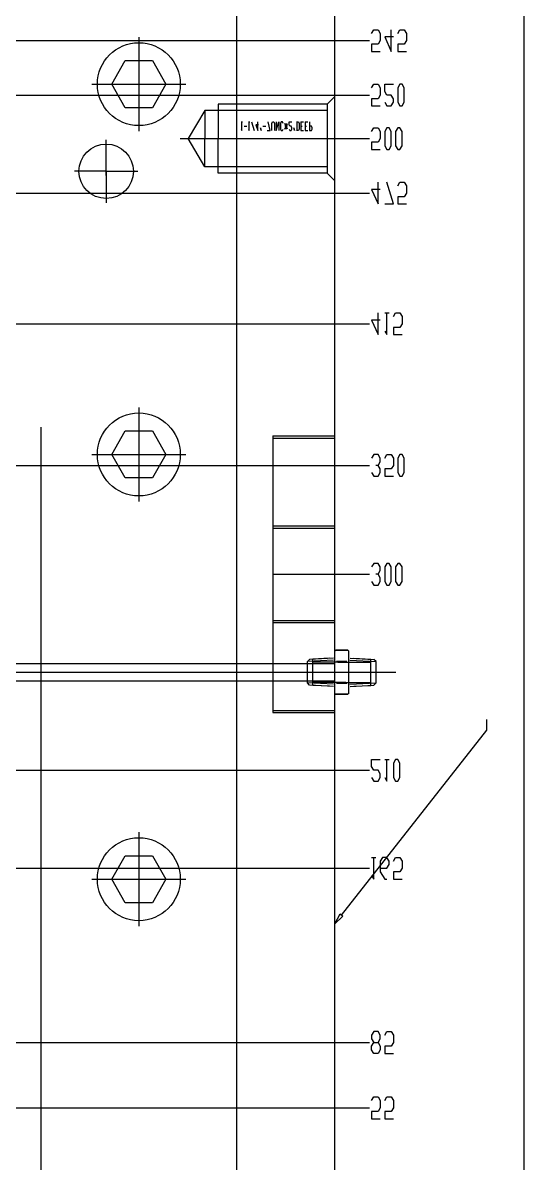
# Model space of a CAD drawing. Header units: millimetres. Extents: x -1 to 1014, y -756 to 757.
# Drawn here: x 952.1 to 1014, y 225.5 to 366.1 of the extents above; entities that cross this region are included whole.
import ezdxf

# ---------------------------------------------------------------- set-up
doc = ezdxf.new("R2010")
doc.units = ezdxf.units.MM

# ---------------------------------------------------------------- blocks, each defined once
blk = doc.blocks.new('blockName2')
for points in [[(10.0392, 11.2879), (1013.96, 11.2879), (1013.96, 756.712), (10.0392, 756.712), (10.0392, 11.2879)], [(978.512, 29.578), (978.512, 405.569)], [(990.598, 29.578), (990.598, 405.569)], [(966.427, 364.369), (966.427, 352.772)], [(995.137, 364.837), (995.406, 365.284), (995.943, 365.284), (996.211, 364.837), (996.211, 363.942), (995.943, 363.494), (995.137, 363.494), (995.137, 362.599), (996.211, 362.599)], [(997.823, 364.389), (996.749, 364.389), (997.554, 362.599), (997.554, 365.284)], [(998.36, 364.837), (998.629, 365.284), (999.166, 365.284), (999.434, 364.837), (999.434, 363.942), (999.166, 363.494), (998.36, 363.494), (998.36, 362.599), (999.434, 362.599)], [(936.885, 363.942), (994.869, 363.942)], [(968.101, 361.469), (969.775, 358.57), (968.101, 355.671), (964.753, 355.671), (963.079, 358.57), (964.753, 361.469), (968.101, 361.469)], [(960.629, 358.57), (972.225, 358.57)], [(995.137, 358.123), (995.406, 358.57), (995.943, 358.57), (996.211, 358.123), (996.211, 357.227), (995.943, 356.78), (995.137, 356.78), (995.137, 355.885), (996.211, 355.885)], [(996.749, 356.332), (997.017, 355.885), (997.554, 355.885), (997.823, 356.332), (997.823, 356.78), (997.554, 357.227), (997.017, 357.227), (996.749, 357.675), (996.749, 358.57), (997.823, 358.57)], [(998.629, 358.57), (998.36, 358.123), (998.36, 356.332), (998.629, 355.885), (998.897, 355.885), (999.166, 356.332), (999.166, 358.123), (998.897, 358.57), (998.629, 358.57)], [(927.038, 357.227), (994.869, 357.227)], [(989.659, 356.121), (976.23, 356.121), (976.23, 351.856)], [(989.658, 356.119), (990.598, 357.059)], [(989.658, 356.119), (989.658, 347.592)], [(977.142, 355.341), (974.567, 355.341), (972.494, 351.856)], [(974.567, 355.341), (974.567, 351.856)], [(989.658, 355.341), (977.142, 355.341)], [(979.051, 353.017), (979.14, 352.838), (979.14, 353.912)], [(979.051, 353.912), (979.23, 353.912)], [(979.409, 353.375), (979.767, 353.375)], [(979.946, 353.017), (980.035, 352.838), (980.035, 353.912)], [(979.946, 353.912), (980.125, 353.912)], [(980.304, 353.912), (980.662, 352.838)], [(981.199, 353.554), (980.841, 353.554), (981.11, 352.838), (981.11, 353.912)], [(981.378, 353.196), (981.468, 352.838)], [(981.557, 352.838), (981.468, 353.196)], [(981.736, 353.375), (982.094, 353.375)], [(982.274, 352.838), (982.632, 352.838), (982.363, 353.912)], [(982.811, 352.838), (982.811, 353.733), (982.9, 353.912), (983.079, 353.912), (983.169, 353.733), (983.169, 352.838)], [(983.348, 353.912), (983.348, 352.838), (983.706, 353.912), (983.706, 352.838)], [(984.243, 353.733), (984.153, 353.912), (983.974, 353.912), (983.885, 353.733), (983.885, 353.017), (983.974, 352.838), (984.153, 352.838), (984.243, 353.017)], [(984.78, 353.017), (984.422, 353.733)], [(984.422, 353.017), (984.78, 353.733)], [(984.78, 353.375), (984.422, 353.375)], [(984.601, 353.733), (984.601, 353.017)], [(984.959, 353.017), (985.049, 352.838), (985.228, 352.838), (985.317, 353.017), (985.317, 353.196), (985.228, 353.375), (985.049, 353.375), (984.959, 353.554), (984.959, 353.912), (985.317, 353.912)], [(985.496, 353.196), (985.586, 352.838)], [(985.675, 352.838), (985.586, 353.196)], [(985.854, 353.912), (986.123, 353.912), (986.212, 353.733), (986.212, 353.017), (986.123, 352.838), (985.854, 352.838)], [(985.944, 352.838), (985.944, 353.912)], [(986.392, 353.912), (986.392, 352.838), (986.75, 352.838)], [(986.392, 353.912), (986.75, 353.912)], [(986.392, 353.375), (986.571, 353.375)], [(986.929, 353.912), (986.929, 352.838), (987.287, 352.838)], [(986.929, 353.912), (987.287, 353.912)], [(986.929, 353.375), (987.108, 353.375)], [(987.466, 353.912), (987.466, 352.838), (987.734, 352.838), (987.824, 353.017), (987.824, 353.196), (987.734, 353.375), (987.466, 353.375)], [(995.137, 352.751), (995.406, 353.199), (995.943, 353.199), (996.211, 352.751), (996.211, 351.856), (995.943, 351.409), (995.137, 351.409), (995.137, 350.513), (996.211, 350.513)], [(997.017, 353.199), (996.749, 352.751), (996.749, 350.961), (997.017, 350.513), (997.286, 350.513), (997.554, 350.961), (997.554, 352.751), (997.286, 353.199), (997.017, 353.199)], [(998.36, 353.199), (998.091, 352.751), (998.091, 350.961), (998.36, 350.513), (998.629, 350.513), (998.897, 350.961), (998.897, 352.751), (998.629, 353.199), (998.36, 353.199)], [(962.399, 347.828), (962.399, 351.722)], [(971.542, 351.856), (992.299, 351.856)], [(977.142, 348.371), (974.567, 348.371), (972.494, 351.856)], [(974.567, 348.371), (974.567, 351.856)], [(989.659, 347.591), (976.23, 347.591), (976.23, 351.856)], [(992.299, 351.856), (994.869, 351.856)], [(962.399, 347.828), (958.504, 347.828)], [(962.399, 347.291), (962.399, 348.365)], [(962.399, 347.828), (966.293, 347.828)], [(962.399, 347.828), (962.399, 343.933)], [(989.658, 348.371), (977.142, 348.371)], [(989.658, 347.592), (990.598, 346.652)], [(996.211, 345.59), (995.137, 345.59), (995.943, 343.799), (995.943, 346.485)], [(996.749, 343.799), (997.823, 343.799), (997.017, 346.485)], [(998.36, 346.037), (998.629, 346.485), (999.166, 346.485), (999.434, 346.037), (999.434, 345.142), (999.166, 344.694), (998.36, 344.694), (998.36, 343.799), (999.434, 343.799)], [(939.123, 345.142), (994.869, 345.142)], [(930.555, 329.028), (994.869, 329.028)], [(996.211, 329.476), (995.137, 329.476), (995.943, 327.685), (995.943, 330.371)], [(996.749, 328.133), (997.017, 327.685), (997.017, 330.371)], [(996.749, 330.371), (997.286, 330.371)], [(997.823, 329.923), (998.091, 330.371), (998.629, 330.371), (998.897, 329.923), (998.897, 329.028), (998.629, 328.58), (997.823, 328.58), (997.823, 327.685), (998.897, 327.685)], [(966.427, 318.712), (966.427, 307.116)], [(954.342, 316.271), (954.342, 57.7773)], [(968.101, 315.813), (969.775, 312.914), (968.101, 310.015), (964.753, 310.015), (963.079, 312.914), (964.753, 315.813), (968.101, 315.813)], [(982.957, 315.197), (990.598, 315.197)], [(982.957, 315.197), (982.957, 281.089)], [(982.957, 314.928), (990.598, 314.928)], [(960.629, 312.914), (972.225, 312.914)], [(995.943, 311.571), (996.211, 312.019), (996.211, 312.467), (995.943, 312.914), (995.406, 312.914), (995.137, 312.467)], [(996.749, 312.467), (997.017, 312.914), (997.554, 312.914), (997.823, 312.467), (997.823, 311.571), (997.554, 311.124), (996.749, 311.124), (996.749, 310.229), (997.823, 310.229)], [(998.629, 312.914), (998.36, 312.467), (998.36, 310.676), (998.629, 310.229), (998.897, 310.229), (999.166, 310.676), (999.166, 312.467), (998.897, 312.914), (998.629, 312.914)], [(939.123, 311.571), (994.869, 311.571)], [(995.137, 310.676), (995.406, 310.229), (995.943, 310.229), (996.211, 310.676), (996.211, 311.124), (995.943, 311.571), (995.674, 311.571)], [(982.957, 304.112), (990.598, 304.112)], [(982.957, 303.843), (990.598, 303.843)], [(982.957, 298.143), (994.869, 298.143)], [(995.943, 298.143), (996.211, 298.591), (996.211, 299.038), (995.943, 299.486), (995.406, 299.486), (995.137, 299.038)], [(995.137, 297.248), (995.406, 296.8), (995.943, 296.8), (996.211, 297.248), (996.211, 297.695), (995.943, 298.143), (995.674, 298.143)], [(997.017, 299.486), (996.749, 299.038), (996.749, 297.248), (997.017, 296.8), (997.286, 296.8), (997.554, 297.248), (997.554, 299.038), (997.286, 299.486), (997.017, 299.486)], [(998.36, 299.486), (998.091, 299.038), (998.091, 297.248), (998.36, 296.8), (998.629, 296.8), (998.897, 297.248), (998.897, 299.038), (998.629, 299.486), (998.36, 299.486)], [(982.957, 292.443), (990.598, 292.443)], [(982.957, 292.174), (990.598, 292.174)], [(990.598, 288.659), (990.705, 288.765)], [(990.598, 283.457), (990.598, 288.659)], [(992.207, 288.765), (990.705, 288.765)], [(990.705, 288.765), (992.207, 288.765)], [(992.314, 288.659), (992.207, 288.765)], [(992.314, 283.457), (992.314, 288.659)], [(881.023, 287.132), (990.598, 287.132)], [(987.215, 287.366), (987.483, 287.649)], [(990.452, 287.535), (987.215, 287.366)], [(987.215, 284.749), (987.215, 287.366)], [(990.438, 287.803), (987.483, 287.649)], [(989.957, 287.784), (987.88, 287.676)], [(987.88, 284.44), (987.88, 287.676)], [(991.953, 287.319), (987.88, 287.319)], [(990.811, 287.411), (992.101, 287.411)], [(990.959, 287.319), (995.032, 287.319)], [(992.46, 287.535), (995.696, 287.366)], [(992.474, 287.803), (995.428, 287.649)], [(992.955, 287.784), (995.032, 287.676)], [(995.032, 284.44), (995.032, 287.676)], [(995.696, 287.366), (995.428, 287.649)], [(995.696, 284.749), (995.696, 287.366)], [(880.465, 286.058), (998.118, 286.058)], [(881.023, 284.983), (990.598, 284.983)], [(990.452, 284.58), (987.215, 284.75)], [(987.483, 284.467), (987.215, 284.749)], [(990.438, 284.312), (987.483, 284.467)], [(991.953, 284.797), (987.88, 284.797)], [(989.957, 284.331), (987.88, 284.44)], [(990.811, 284.704), (992.101, 284.704)], [(990.959, 284.797), (995.032, 284.797)], [(992.46, 284.58), (995.696, 284.75)], [(992.474, 284.312), (995.428, 284.467)], [(992.955, 284.331), (995.032, 284.44)], [(995.428, 284.467), (995.696, 284.749)], [(990.598, 283.457), (990.705, 283.35)], [(992.207, 283.35), (990.705, 283.35)], [(990.705, 283.35), (992.207, 283.35)], [(992.314, 283.457), (992.207, 283.35)], [(982.957, 281.358), (990.598, 281.358)], [(982.957, 281.089), (990.598, 281.089)], [(1009.35, 278.903), (1009.35, 280.246)], [(991.428, 256.113), (1009.35, 278.903)], [(995.137, 273.077), (995.406, 272.629), (995.943, 272.629), (996.211, 273.077), (996.211, 273.525), (995.943, 273.972), (995.406, 273.972), (995.137, 274.42), (995.137, 275.315), (996.211, 275.315)], [(996.749, 273.077), (997.017, 272.629), (997.017, 275.315)], [(996.749, 275.315), (997.286, 275.315)], [(998.091, 275.315), (997.823, 274.867), (997.823, 273.077), (998.091, 272.629), (998.36, 272.629), (998.629, 273.077), (998.629, 274.867), (998.36, 275.315), (998.091, 275.315)], [(939.123, 273.972), (994.869, 273.972)], [(966.427, 266.342), (966.427, 254.746)], [(968.101, 263.443), (969.775, 260.544), (968.101, 257.645), (964.753, 257.645), (963.079, 260.544), (964.753, 263.443), (968.101, 263.443)], [(995.137, 260.992), (995.406, 260.544), (995.406, 263.23)], [(995.137, 263.23), (995.674, 263.23)], [(996.211, 261.887), (997.017, 261.887), (997.286, 262.334), (997.286, 262.782), (997.017, 263.23), (996.48, 263.23), (996.211, 262.782), (996.211, 261.439), (996.749, 260.544), (997.017, 260.544)], [(997.823, 262.782), (998.091, 263.23), (998.629, 263.23), (998.897, 262.782), (998.897, 261.887), (998.629, 261.439), (997.823, 261.439), (997.823, 260.544), (998.897, 260.544)], [(930.555, 261.887), (994.869, 261.887)], [(960.629, 260.544), (972.225, 260.544)], [(995.406, 241.744), (995.137, 241.297), (995.137, 240.849), (995.406, 240.402), (995.943, 240.402), (996.211, 239.954), (996.211, 239.506), (995.943, 239.059), (995.406, 239.059), (995.137, 239.506), (995.137, 239.954), (995.406, 240.402)], [(995.943, 240.402), (996.211, 240.849), (996.211, 241.297), (995.943, 241.744), (995.406, 241.744)], [(996.749, 241.297), (997.017, 241.744), (997.554, 241.744), (997.823, 241.297), (997.823, 240.402), (997.554, 239.954), (996.749, 239.954), (996.749, 239.059), (997.823, 239.059)], [(939.123, 240.402), (994.869, 240.402)], [(995.137, 233.24), (995.406, 233.687), (995.943, 233.687), (996.211, 233.24), (996.211, 232.345), (995.943, 231.897), (995.137, 231.897), (995.137, 231.002), (996.211, 231.002)], [(996.749, 233.24), (997.017, 233.687), (997.554, 233.687), (997.823, 233.24), (997.823, 232.345), (997.554, 231.897), (996.749, 231.897), (996.749, 231.002), (997.823, 231.002)], [(926.441, 232.345), (994.869, 232.345)]]:
    blk.add_lwpolyline(points)
blk.add_lwpolyline([(991.604, 255.974), (990.598, 255.057), (991.252, 256.251)], close=True)
for centre, radius in [((966.427, 358.57), 5.1162), ((962.399, 347.828), 3.3571), ((966.427, 312.914), 5.1162), ((966.427, 260.544), 5.1162)]:
    blk.add_circle(centre, radius)

msp = doc.modelspace()

# ---------------------------------------------------------------- block references
msp.add_blockref('blockName2', (0, 0))

doc.saveas('drawing.dxf')
